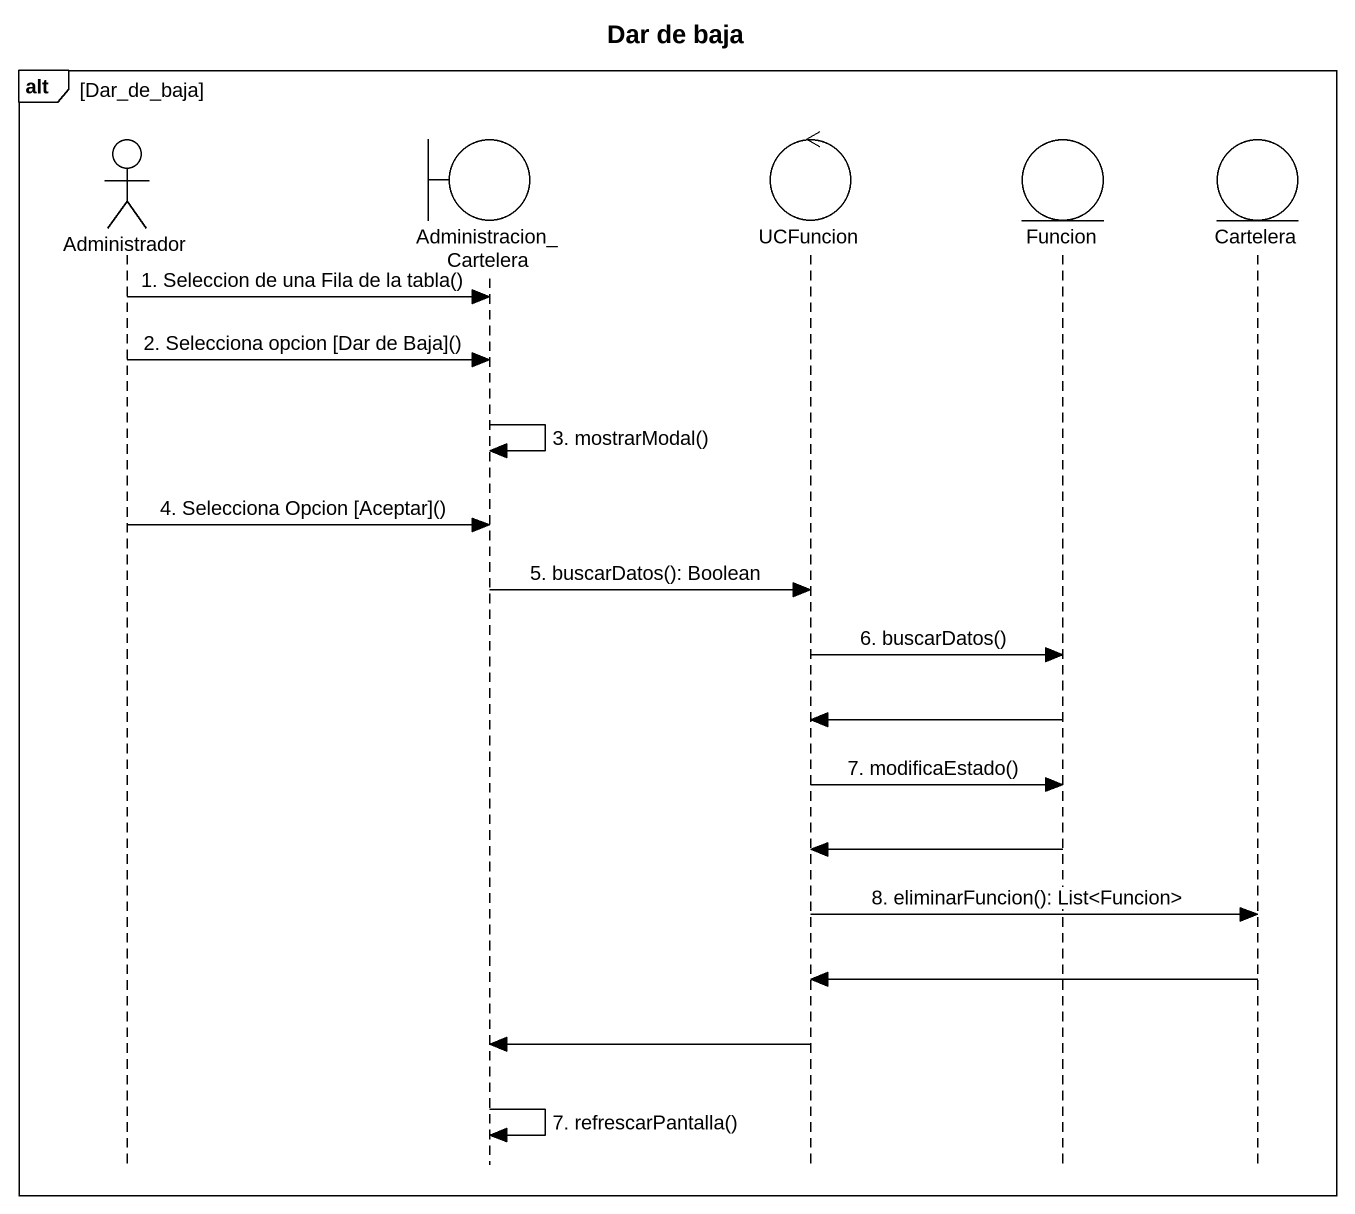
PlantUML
@startuml
title Dar de baja
hide footbox
actor Administrador
boundary Administracion_Cartelera
control UCFuncion
entity Funcion
entity Cartelera

alt Dar_de_baja
  Administrador -> Administracion_Cartelera : 1. Seleccion de una Fila de la tabla()
  Administrador -> Administracion_Cartelera : 2. Selecciona opcion [Dar de Baja]()
  Administracion_Cartelera -> Administracion_Cartelera : 3. mostrarModal()
  Administrador -> Administracion_Cartelera : 4. Selecciona Opcion [Aceptar]()
  Administracion_Cartelera -> UCFuncion : 5. buscarDatos(): Boolean
  UCFuncion -> Funcion : 6. buscarDatos()
  Funcion -> UCFuncion
  UCFuncion -> Funcion : 7. modificaEstado()
  Funcion -> UCFuncion
  UCFuncion -> Cartelera : 8. eliminarFuncion(): List<Funcion>
  Cartelera -> UCFuncion
  UCFuncion -> Administracion_Cartelera
  Administracion_Cartelera -> Administracion_Cartelera : 7. refrescarPantalla()
end
@enduml
